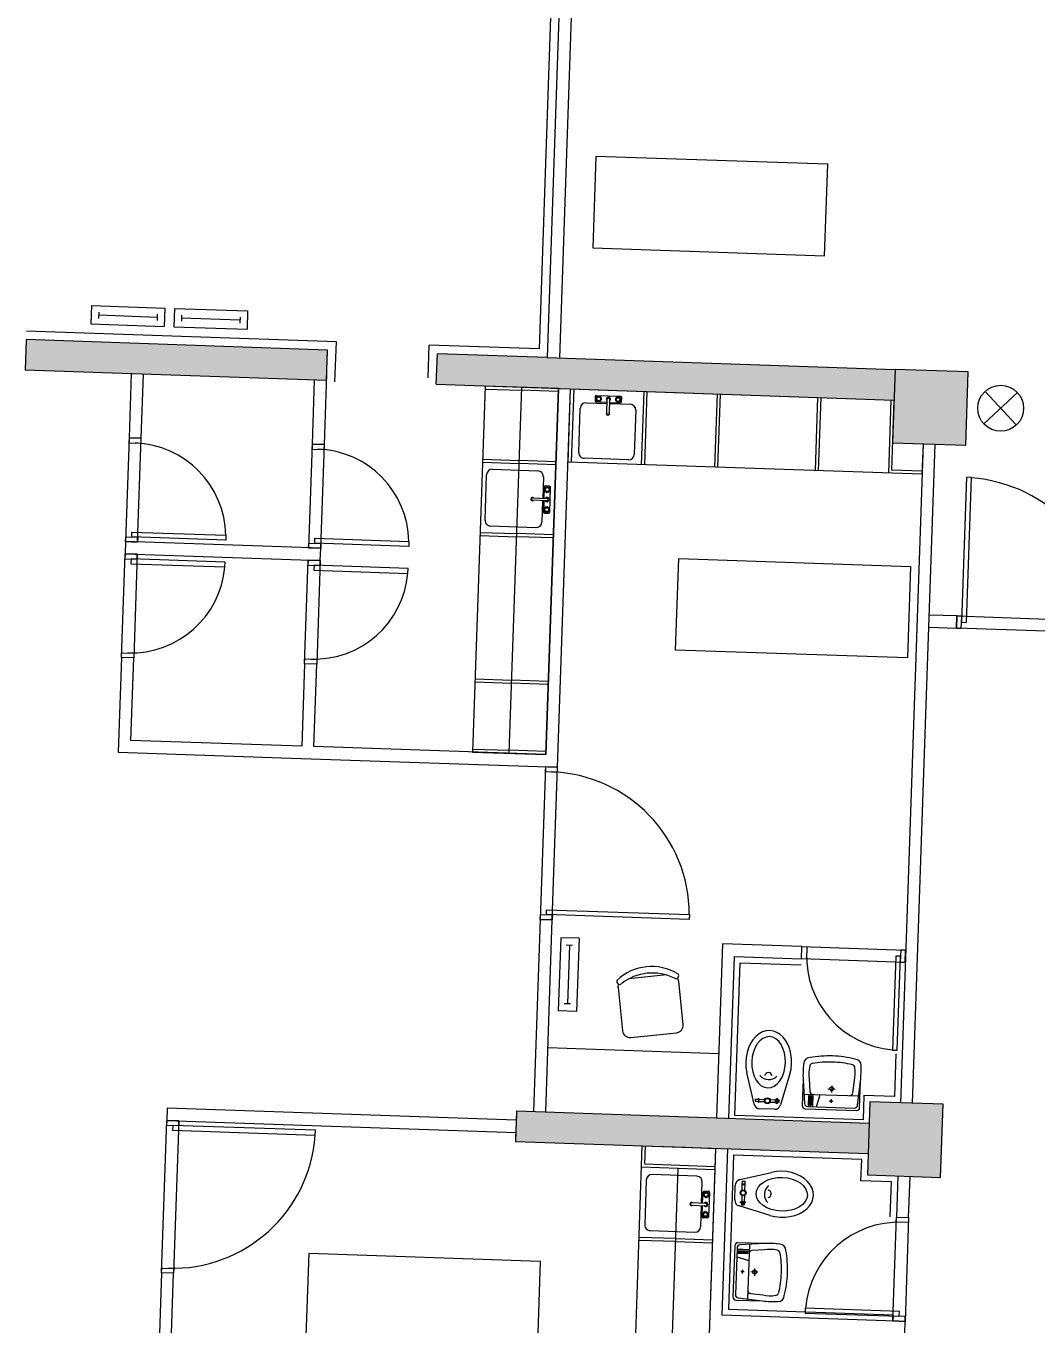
# Model space of a CAD drawing. Extents: x -28 to 149, y -33 to 76.
# Drawn here: x 102.12 to 110.4, y 32.8 to 43.44 of the extents above; entities that cross this region are included whole.
import ezdxf

# ---------------------------------------------------------------- set-up
doc = ezdxf.new("R2010")
doc.units = 0
doc.layers.add('arq-proyección edificios anexos', color=250, linetype='Continuous')

# ---------------------------------------------------------------- blocks, each defined once
blk = doc.blocks.new('Torre Sur')
h = blk.add_hatch(color=256)
h.paths.add_polyline_path([(37.555, 50.491), (31.859, 50.686), (31.85, 50.437), (37.547, 50.241)])
h.paths.add_polyline_path([(43.652, 50.281), (37.955, 50.477), (37.946, 50.227), (43.643, 50.031)])
h.paths.add_polyline_path([(31.459, 50.7), (25.962, 50.889), (25.953, 50.639), (31.45, 50.45)])
h.paths.add_polyline_path([(25.562, 50.903), (19.466, 51.112), (19.172, 42.567), (19.165, 42.367), (19.415, 42.359), (19.707, 50.854), (25.554, 50.653)])
h.paths.add_polyline_path([(23.883, 42.205), (20.745, 42.313), (20.736, 42.063), (23.874, 41.955)])
h.paths.add_polyline_path([(29.509, 42.012), (27.041, 42.097), (27.032, 41.847), (29.501, 41.762)])
h.paths.add_polyline_path([(34.157, 41.852), (31.308, 41.95), (30.409, 41.981), (30.4, 41.731), (34.148, 41.602)])
h.paths.add_polyline_path([(43.151, 41.543), (40.403, 41.638), (40.394, 41.388), (43.143, 41.294)])
h.paths.add_polyline_path([(33.945, 35.681), (31.056, 35.78), (31.048, 35.53), (33.936, 35.431)])
h.paths.add_polyline_path([(19.395, 41.759), (19.145, 41.767), (18.96, 36.371), (19.209, 36.362)])
for points in [[(34.756, 41.832), (34.157, 41.852), (34.136, 41.253), (34.736, 41.232)], [(34.55, 35.835), (33.951, 35.856), (33.93, 35.256), (34.53, 35.236)], [(34.55, 35.835), (33.951, 35.856), (33.93, 35.256), (34.53, 35.236)]]:
    blk.add_hatch(color=256).paths.add_polyline_path(points)
for p, q in [((31.425, 47.391), (31.241, 42.022)), ((31.497, 47.438), (31.308, 41.95)), ((31.597, 47.435), (31.408, 41.947)), ((31.707, 43.598), (31.681, 42.848)), ((33.606, 43.533), (31.707, 43.598)), ((33.58, 42.783), (33.606, 43.533)), ((31.681, 42.848), (33.58, 42.783)), ((27.577, 42.376), (27.572, 42.226)), ((27.577, 42.376), (28.177, 42.355)), ((28.177, 42.355), (28.172, 42.205)), ((28.255, 42.352), (28.25, 42.202)), ((28.255, 42.352), (28.855, 42.332)), ((27.636, 42.322), (27.634, 42.271)), ((27.635, 42.299), (28.114, 42.282)), ((28.114, 42.305), (28.113, 42.254)), ((28.314, 42.298), (28.312, 42.247)), ((28.313, 42.275), (28.792, 42.259)), ((28.793, 42.282), (28.791, 42.231)), ((28.855, 42.332), (28.85, 42.182)), ((29.582, 42.079), (27.043, 42.167)), ((27.572, 42.226), (28.172, 42.205)), ((28.25, 42.202), (28.85, 42.182)), ((27.041, 42.097), (27.032, 41.847)), ((29.509, 42.012), (27.041, 42.097)), ((29.57, 41.751), (29.582, 42.079)), ((30.332, 41.784), (30.341, 42.053)), ((31.241, 42.022), (30.341, 42.053)), ((29.501, 41.762), (29.509, 42.012)), ((29.506, 41.912), (29.509, 42.012)), ((30.4, 41.731), (30.409, 41.981)), ((31.308, 41.95), (30.409, 41.981)), ((31.308, 41.95), (34.157, 41.852)), ((31.308, 41.95), (34.157, 41.852)), ((29.501, 41.762), (27.032, 41.847)), ((27.902, 41.817), (27.884, 41.292)), ((27.984, 41.289), (28.002, 41.814)), ((29.483, 41.237), (29.503, 41.812)), ((34.157, 41.852), (34.136, 41.253)), ((34.756, 41.832), (34.157, 41.852)), ((34.736, 41.232), (34.756, 41.832)), ((29.401, 41.765), (29.383, 41.241)), ((30.4, 41.731), (34.148, 41.602)), ((30.8, 41.717), (30.697, 38.719)), ((31.4, 41.697), (30.8, 41.717)), ((30.997, 38.709), (31.1, 41.707)), ((30.799, 41.692), (31.099, 41.682)), ((31.399, 41.672), (31.099, 41.682)), ((31.4, 41.697), (31.297, 38.699)), ((31.297, 38.699), (31.4, 41.697)), ((31.393, 38.595), (31.5, 41.693)), ((31.479, 41.094), (31.5, 41.693)), ((31.5, 41.693), (34.148, 41.602)), ((31.525, 41.693), (31.504, 41.093)), ((31.701, 41.628), (31.7, 41.597)), ((31.909, 41.631), (31.712, 41.638)), ((31.796, 41.493), (31.8, 41.609)), ((31.819, 41.609), (31.815, 41.493)), ((31.917, 41.59), (31.918, 41.621)), ((32.099, 41.673), (32.079, 41.073)), ((32.124, 41.672), (32.104, 41.072)), ((32.699, 41.652), (32.678, 41.053)), ((32.724, 41.651), (32.703, 41.052)), ((33.523, 41.624), (33.503, 41.024)), ((33.548, 41.623), (33.528, 41.023)), ((34.123, 41.603), (34.102, 41.004)), ((34.148, 41.602), (34.128, 41.028)), ((34.148, 41.602), (34.136, 41.253)), ((34.885, 41.407), (35.159, 41.663)), ((35.15, 41.398), (34.894, 41.672)), ((31.567, 41.173), (31.579, 41.536)), ((31.626, 41.58), (31.799, 41.574)), ((31.71, 41.587), (31.799, 41.584)), ((31.818, 41.583), (31.907, 41.58)), ((31.818, 41.574), (31.99, 41.568)), ((32.034, 41.521), (32.021, 41.157)), ((27.884, 41.292), (27.855, 40.443)), ((27.884, 41.292), (27.882, 41.252)), ((27.884, 41.292), (27.984, 41.289)), ((27.984, 41.289), (27.884, 41.292)), ((27.984, 41.289), (27.884, 41.292)), ((27.954, 40.439), (27.984, 41.289)), ((27.982, 41.249), (27.984, 41.289)), ((27.882, 41.252), (27.982, 41.249)), ((29.383, 41.241), (29.354, 40.391)), ((29.383, 41.241), (29.381, 41.201)), ((29.381, 41.201), (29.481, 41.197)), ((29.383, 41.241), (29.483, 41.237)), ((29.483, 41.237), (29.383, 41.241)), ((29.483, 41.237), (29.383, 41.241)), ((29.454, 40.388), (29.483, 41.237)), ((29.481, 41.197), (29.483, 41.237)), ((34.136, 41.253), (34.386, 41.244)), ((34.136, 41.253), (34.736, 41.232)), ((34.386, 41.244), (34.201, 35.847)), ((34.386, 41.244), (34.377, 40.994)), ((34.434, 39.742), (34.486, 41.241)), ((30.779, 41.118), (31.079, 41.107)), ((30.779, 41.093), (31.078, 41.082)), ((31.378, 41.072), (31.078, 41.082)), ((31.379, 41.097), (31.079, 41.107)), ((34.377, 40.994), (31.479, 41.094)), ((31.974, 41.113), (31.611, 41.126)), ((30.799, 40.618), (30.812, 40.99)), ((30.86, 41.035), (31.232, 41.022)), ((31.277, 40.974), (31.271, 40.798)), ((34.378, 41.019), (34.128, 41.028)), ((34.742, 40.97), (34.701, 39.782)), ((34.741, 39.781), (34.782, 40.968)), ((34.782, 40.968), (34.742, 40.97)), ((31.284, 40.889), (31.28, 40.797)), ((31.326, 40.898), (31.294, 40.899)), ((31.329, 40.685), (31.336, 40.887)), ((31.306, 40.777), (31.187, 40.781)), ((31.188, 40.801), (31.307, 40.797)), ((31.27, 40.779), (31.264, 40.602)), ((31.28, 40.778), (31.277, 40.687)), ((31.287, 40.676), (31.318, 40.675)), ((31.216, 40.557), (30.844, 40.57)), ((27.855, 40.443), (27.851, 40.343)), ((27.855, 40.443), (27.856, 40.483)), ((29.454, 40.388), (27.855, 40.443)), ((27.855, 40.443), (27.954, 40.439)), ((27.954, 40.439), (27.855, 40.443)), ((27.856, 40.483), (27.956, 40.479)), ((27.906, 40.481), (27.907, 40.521)), ((28.676, 40.455), (27.906, 40.481)), ((27.907, 40.521), (28.677, 40.495)), ((27.956, 40.479), (27.954, 40.439)), ((28.677, 40.495), (28.676, 40.455)), ((29.354, 40.391), (29.355, 40.431)), ((29.355, 40.431), (29.455, 40.428)), ((29.405, 40.43), (29.406, 40.47)), ((30.175, 40.403), (29.405, 40.43)), ((29.406, 40.47), (30.176, 40.443)), ((29.455, 40.428), (29.454, 40.388)), ((30.176, 40.443), (30.175, 40.403)), ((30.758, 40.493), (31.058, 40.483)), ((30.759, 40.518), (31.059, 40.508)), ((31.358, 40.473), (31.058, 40.483)), ((31.358, 40.498), (31.059, 40.508)), ((27.822, 39.493), (27.851, 40.343)), ((27.851, 40.343), (27.85, 40.303)), ((27.851, 40.343), (29.45, 40.288)), ((27.851, 40.343), (27.951, 40.339)), ((27.951, 40.339), (27.851, 40.343)), ((27.951, 40.339), (27.922, 39.49)), ((27.95, 40.299), (27.951, 40.339)), ((29.354, 40.391), (29.454, 40.388)), ((29.454, 40.388), (29.354, 40.391)), ((29.45, 40.288), (29.454, 40.388)), ((27.85, 40.303), (27.95, 40.299)), ((27.9, 40.301), (27.898, 40.261)), ((27.898, 40.261), (28.668, 40.235)), ((28.67, 40.275), (27.9, 40.301)), ((28.668, 40.235), (28.67, 40.275)), ((29.321, 39.442), (29.35, 40.291)), ((29.35, 40.291), (29.349, 40.251)), ((29.349, 40.251), (29.449, 40.248)), ((29.35, 40.291), (29.45, 40.288)), ((29.45, 40.288), (29.35, 40.291)), ((29.399, 40.25), (29.397, 40.21)), ((30.169, 40.223), (29.399, 40.25)), ((29.45, 40.288), (29.421, 39.438)), ((29.449, 40.248), (29.45, 40.288)), ((30.167, 40.183), (30.169, 40.223)), ((32.359, 39.555), (32.385, 40.305)), ((32.385, 40.305), (34.284, 40.239)), ((34.284, 40.239), (34.258, 39.49)), ((29.397, 40.21), (30.167, 40.183)), ((34.663, 39.834), (34.438, 39.841)), ((34.659, 39.734), (34.663, 39.834)), ((34.663, 39.834), (34.659, 39.734)), ((34.663, 39.834), (37.111, 39.75)), ((34.703, 39.832), (34.663, 39.834)), ((34.699, 39.732), (34.703, 39.832)), ((34.3, 35.844), (34.434, 39.742)), ((34.434, 39.742), (34.659, 39.734)), ((37.108, 39.65), (34.659, 39.734)), ((34.659, 39.734), (34.699, 39.732)), ((34.701, 39.782), (34.741, 39.781)), ((27.822, 39.493), (27.795, 38.719)), ((27.822, 39.493), (27.823, 39.533)), ((27.922, 39.49), (27.822, 39.493)), ((27.922, 39.49), (27.822, 39.493)), ((27.922, 39.49), (27.822, 39.493)), ((27.823, 39.533), (27.923, 39.53)), ((27.899, 38.815), (27.922, 39.49)), ((27.923, 39.53), (27.922, 39.49)), ((29.321, 39.442), (29.322, 39.482)), ((29.322, 39.482), (29.422, 39.478)), ((29.422, 39.478), (29.421, 39.438)), ((34.258, 39.49), (32.359, 39.555)), ((29.321, 39.442), (29.298, 38.767)), ((29.421, 39.438), (29.321, 39.442)), ((29.421, 39.438), (29.321, 39.442)), ((29.421, 39.438), (29.321, 39.442)), ((29.398, 38.764), (29.421, 39.438)), ((30.717, 39.294), (31.017, 39.284)), ((30.718, 39.319), (31.017, 39.309)), ((31.317, 39.298), (31.017, 39.309)), ((31.316, 39.273), (31.017, 39.284)), ((29.298, 38.767), (27.899, 38.815)), ((31.297, 38.699), (29.398, 38.764)), ((30.698, 38.744), (30.998, 38.734)), ((31.298, 38.724), (30.998, 38.734)), ((27.795, 38.719), (29.294, 38.667)), ((29.294, 38.667), (31.393, 38.595)), ((30.697, 38.719), (31.297, 38.699)), ((31.293, 38.599), (31.25, 37.349)), ((31.293, 38.599), (31.292, 38.559)), ((31.292, 38.559), (31.392, 38.555)), ((31.393, 38.595), (31.293, 38.599)), ((31.393, 38.595), (31.293, 38.599)), ((31.35, 37.346), (31.393, 38.595)), ((31.392, 38.555), (31.393, 38.595)), ((31.25, 37.349), (31.196, 35.775)), ((31.25, 37.349), (31.252, 37.389)), ((31.35, 37.346), (31.25, 37.349)), ((31.25, 37.349), (31.35, 37.346)), ((31.35, 37.346), (31.25, 37.349)), ((31.252, 37.389), (31.352, 37.386)), ((31.296, 35.772), (31.35, 37.346)), ((31.302, 37.388), (31.303, 37.428)), ((32.472, 37.347), (31.302, 37.388)), ((31.303, 37.428), (32.473, 37.388)), ((31.352, 37.386), (31.35, 37.346)), ((32.473, 37.388), (32.472, 37.347)), ((31.419, 37.199), (31.398, 36.599)), ((31.569, 37.194), (31.419, 37.199)), ((31.515, 37.135), (31.464, 37.137)), ((31.492, 37.136), (31.475, 36.657)), ((31.569, 37.194), (31.548, 36.594)), ((32.744, 37.148), (32.695, 35.724)), ((33.394, 37.126), (32.744, 37.148)), ((32.795, 35.72), (32.841, 37.045)), ((32.841, 37.045), (33.391, 37.026)), ((33.391, 37.026), (33.394, 37.126)), ((33.391, 37.026), (33.394, 37.126)), ((33.391, 37.026), (33.394, 37.126)), ((34.24, 36.997), (33.391, 37.026)), ((33.431, 37.024), (33.391, 37.026)), ((33.394, 37.126), (34.243, 37.097)), ((33.394, 37.126), (33.434, 37.124)), ((33.434, 37.124), (33.431, 37.024)), ((34.162, 37.049), (34.135, 36.279)), ((34.202, 37.048), (34.162, 37.049)), ((34.175, 36.278), (34.202, 37.048)), ((34.203, 37.098), (34.2, 36.998)), ((34.243, 37.097), (34.203, 37.098)), ((34.243, 37.097), (34.24, 36.997)), ((34.24, 36.997), (34.243, 37.097)), ((32.846, 35.744), (32.889, 36.993)), ((32.889, 36.993), (33.389, 36.976)), ((34.2, 36.998), (34.24, 36.997)), ((32.284, 36.894), (31.976, 36.862)), ((32.421, 36.489), (32.385, 36.841)), ((31.888, 36.79), (31.924, 36.437)), ((31.548, 36.594), (31.398, 36.599)), ((31.498, 36.657), (31.447, 36.658)), ((31.993, 36.382), (32.366, 36.42)), ((32.713, 36.249), (31.314, 36.297)), ((34.135, 36.279), (34.175, 36.278)), ((34.164, 36.249), (34.152, 35.899)), ((33.002, 35.837), (32.942, 36.095)), ((33.295, 36.083), (33.218, 35.83)), ((33.404, 36.039), (33.397, 35.824)), ((33.404, 36.039), (33.415, 35.841)), ((33.454, 36.042), (33.46, 35.939)), ((33.607, 35.962), (33.667, 35.96)), ((33.638, 35.987), (33.636, 35.931)), ((33.812, 35.927), (33.824, 36.029)), ((33.849, 35.826), (33.874, 36.023)), ((33.867, 35.808), (33.874, 36.023)), ((33.014, 35.857), (33.014, 35.877)), ((33.014, 35.877), (33.037, 35.876)), ((33.036, 35.856), (33.014, 35.857)), ((33.037, 35.879), (33.036, 35.853)), ((33.036, 35.853), (33.042, 35.853)), ((33.043, 35.879), (33.037, 35.879)), ((33.042, 35.853), (33.043, 35.879)), ((33.042, 35.876), (33.089, 35.874)), ((33.088, 35.854), (33.042, 35.856)), ((33.132, 35.853), (33.178, 35.851)), ((33.133, 35.873), (33.179, 35.871)), ((33.178, 35.848), (33.179, 35.874)), ((33.179, 35.874), (33.185, 35.874)), ((33.183, 35.841), (33.185, 35.881)), ((33.185, 35.874), (33.184, 35.848)), ((33.184, 35.871), (33.193, 35.871)), ((33.185, 35.881), (33.193, 35.881)), ((33.193, 35.881), (33.192, 35.841)), ((33.193, 35.874), (33.192, 35.848)), ((33.198, 35.874), (33.193, 35.874)), ((33.197, 35.847), (33.198, 35.874)), ((33.198, 35.871), (33.209, 35.87)), ((33.208, 35.85), (33.209, 35.87)), ((33.411, 35.918), (33.859, 35.903)), ((33.448, 35.825), (33.451, 35.907)), ((33.451, 35.907), (33.456, 35.907)), ((33.453, 35.824), (33.456, 35.907)), ((33.463, 35.824), (33.466, 35.907)), ((33.466, 35.907), (33.471, 35.906)), ((33.468, 35.824), (33.471, 35.906)), ((33.478, 35.824), (33.481, 35.906)), ((33.481, 35.906), (33.486, 35.906)), ((33.483, 35.823), (33.486, 35.906)), ((33.513, 35.815), (33.543, 35.914)), ((33.618, 35.861), (33.648, 35.86)), ((33.634, 35.876), (33.633, 35.847)), ((33.902, 35.908), (33.896, 35.708)), ((34.152, 35.899), (33.902, 35.908)), ((33.951, 35.856), (33.93, 35.256)), ((33.951, 35.856), (33.93, 35.256)), ((34.55, 35.835), (33.951, 35.856)), ((34.55, 35.835), (33.951, 35.856)), ((28.196, 35.803), (28.192, 35.703)), ((31.054, 35.705), (28.196, 35.803)), ((31.056, 35.78), (31.048, 35.53)), ((31.056, 35.755), (31.049, 35.555)), ((31.056, 35.78), (33.945, 35.681)), ((33.168, 35.794), (33.049, 35.798)), ((33.184, 35.848), (33.178, 35.848)), ((33.192, 35.841), (33.183, 35.841)), ((33.184, 35.851), (33.192, 35.851)), ((33.192, 35.848), (33.197, 35.847)), ((33.197, 35.851), (33.208, 35.85)), ((33.421, 35.798), (33.841, 35.784)), ((33.44, 35.817), (33.824, 35.804)), ((33.448, 35.825), (33.453, 35.824)), ((33.463, 35.824), (33.468, 35.824)), ((33.478, 35.824), (33.483, 35.823)), ((34.53, 35.236), (34.55, 35.835)), ((34.53, 35.236), (34.55, 35.835)), ((28.149, 34.454), (28.192, 35.703)), ((28.192, 35.703), (28.191, 35.663)), ((28.191, 35.663), (28.291, 35.66)), ((28.192, 35.703), (31.05, 35.605)), ((28.192, 35.703), (28.292, 35.7)), ((28.292, 35.7), (28.192, 35.703)), ((28.241, 35.662), (28.239, 35.622)), ((29.411, 35.622), (28.241, 35.662)), ((28.292, 35.7), (28.249, 34.451)), ((28.291, 35.66), (28.292, 35.7)), ((33.896, 35.708), (32.846, 35.744)), ((28.239, 35.622), (29.409, 35.581)), ((29.409, 35.581), (29.411, 35.622)), ((31.048, 35.53), (33.936, 35.431)), ((31.99, 32.671), (32.087, 35.495)), ((32.087, 35.495), (32.437, 35.483)), ((32.107, 35.344), (32.112, 35.494)), ((32.437, 35.483), (32.687, 35.474)), ((32.687, 35.474), (32.59, 32.651)), ((32.687, 35.474), (32.681, 35.299)), ((32.74, 34.109), (32.787, 35.471)), ((32.681, 35.299), (32.081, 35.32)), ((32.682, 35.324), (32.107, 35.344)), ((32.835, 35.419), (32.792, 34.157)), ((33.884, 35.383), (32.835, 35.419)), ((33.878, 35.208), (33.884, 35.383)), ((32.119, 35.214), (32.107, 34.848)), ((32.534, 35.246), (32.167, 35.259)), ((32.29, 32.661), (32.381, 35.309)), ((32.681, 35.299), (32.59, 32.651)), ((32.681, 35.299), (32.681, 35.299)), ((32.887, 35.218), (33.145, 35.277)), ((33.93, 35.256), (34.53, 35.236)), ((33.93, 35.256), (34.53, 35.236)), ((34.18, 35.248), (34.168, 34.91)), ((34.268, 34.907), (34.28, 35.244)), ((32.572, 35.025), (32.578, 35.199)), ((32.581, 35.024), (32.585, 35.114)), ((32.595, 35.124), (32.626, 35.123)), ((32.636, 35.112), (32.629, 34.914)), ((32.844, 35.051), (32.848, 35.171)), ((32.903, 35.183), (32.903, 35.178)), ((32.929, 35.182), (32.903, 35.183)), ((32.903, 35.178), (32.929, 35.177)), ((32.904, 35.131), (32.906, 35.178)), ((32.906, 35.183), (32.907, 35.206)), ((32.907, 35.206), (32.927, 35.205)), ((32.926, 35.177), (32.924, 35.13)), ((32.927, 35.205), (32.926, 35.182)), ((32.929, 35.177), (32.929, 35.182)), ((34.128, 35.199), (33.878, 35.208)), ((34.118, 34.912), (34.128, 35.199)), ((32.489, 35.009), (32.607, 35.004)), ((32.607, 35.023), (32.49, 35.027)), ((32.565, 34.832), (32.571, 35.006)), ((32.578, 34.916), (32.581, 35.005)), ((33.133, 34.925), (32.88, 35.002)), ((32.891, 35.028), (32.891, 35.036)), ((32.891, 35.036), (32.931, 35.035)), ((32.93, 35.027), (32.891, 35.028)), ((32.897, 35.028), (32.897, 35.022)), ((32.924, 35.027), (32.897, 35.028)), ((32.897, 35.022), (32.924, 35.021)), ((32.898, 35.036), (32.898, 35.041)), ((32.898, 35.041), (32.924, 35.04)), ((32.924, 35.035), (32.898, 35.036)), ((32.9, 35.022), (32.9, 35.012)), ((32.9, 35.012), (32.92, 35.011)), ((32.903, 35.087), (32.901, 35.041)), ((32.901, 35.036), (32.901, 35.028)), ((32.92, 35.021), (32.92, 35.011)), ((32.923, 35.087), (32.921, 35.04)), ((32.921, 35.035), (32.921, 35.027)), ((32.924, 35.04), (32.924, 35.035)), ((32.924, 35.021), (32.924, 35.027)), ((32.931, 35.035), (32.93, 35.027)), ((32.619, 34.904), (32.588, 34.905)), ((34.139, 34.061), (34.168, 34.91)), ((34.167, 34.87), (34.168, 34.91)), ((34.168, 34.91), (34.268, 34.907)), ((34.168, 34.91), (34.268, 34.907)), ((34.168, 34.91), (34.268, 34.907)), ((34.268, 34.907), (34.239, 34.057)), ((34.268, 34.907), (34.267, 34.867)), ((32.151, 34.8), (32.518, 34.788)), ((34.267, 34.867), (34.167, 34.87)), ((32.361, 34.735), (32.061, 34.745)), ((32.36, 34.71), (32.061, 34.72)), ((32.36, 34.71), (32.66, 34.699)), ((32.361, 34.735), (32.661, 34.724)), ((33.084, 34.694), (32.87, 34.701)), ((33.084, 34.694), (32.887, 34.683)), ((32.964, 34.687), (32.949, 34.239)), ((29.355, 34.613), (29.33, 33.863)), ((31.254, 34.547), (29.355, 34.613)), ((32.844, 34.677), (32.829, 34.257)), ((32.863, 34.659), (32.85, 34.274)), ((32.861, 34.585), (32.96, 34.555)), ((32.869, 34.62), (32.952, 34.617)), ((32.869, 34.62), (32.869, 34.615)), ((32.869, 34.615), (32.952, 34.612)), ((32.87, 34.65), (32.953, 34.647)), ((32.87, 34.65), (32.87, 34.645)), ((32.87, 34.645), (32.953, 34.642)), ((32.87, 34.635), (32.952, 34.632)), ((32.87, 34.635), (32.87, 34.63)), ((32.87, 34.63), (32.952, 34.627)), ((32.952, 34.632), (32.952, 34.627)), ((32.952, 34.617), (32.952, 34.612)), ((32.953, 34.647), (32.953, 34.642)), ((33.087, 34.644), (32.985, 34.638)), ((28.149, 34.454), (28.151, 34.494)), ((28.151, 34.494), (28.25, 34.491)), ((28.25, 34.491), (28.249, 34.451)), ((31.228, 33.798), (31.254, 34.547)), ((32.907, 34.48), (32.906, 34.45)), ((33.007, 34.491), (33.005, 34.431)), ((28.149, 34.454), (28.022, 30.756)), ((28.249, 34.451), (28.149, 34.454)), ((28.249, 34.451), (28.149, 34.454)), ((28.249, 34.451), (28.149, 34.454)), ((28.192, 32.802), (28.249, 34.451)), ((32.921, 34.464), (32.893, 34.465)), ((33.033, 34.46), (32.976, 34.462)), ((32.973, 34.286), (33.075, 34.274)), ((32.792, 34.157), (34.141, 34.111)), ((32.853, 34.231), (33.068, 34.224)), ((32.872, 34.249), (33.068, 34.224)), ((33.422, 34.166), (33.421, 34.125)), ((34.192, 34.139), (33.422, 34.166)), ((34.239, 34.057), (32.74, 34.109)), ((33.421, 34.125), (34.191, 34.099)), ((34.141, 34.101), (34.139, 34.061)), ((34.239, 34.057), (34.139, 34.061)), ((34.139, 34.061), (34.239, 34.057)), ((34.241, 34.097), (34.141, 34.101)), ((34.191, 34.099), (34.192, 34.139)), ((34.236, 33.957), (34.239, 34.057)), ((34.239, 34.057), (34.241, 34.097))]:
    blk.add_line(p, q)
for centre, radius in [((35.022, 41.535), 0.188), ((31.73, 41.612), 0.0176), ((31.73, 41.612), 0.0153), ((31.889, 41.606), 0.0176), ((31.889, 41.606), 0.0153), ((31.309, 40.869), 0.0181), ((31.309, 40.869), 0.0157), ((31.304, 40.705), 0.0181), ((31.304, 40.705), 0.0157), ((33.637, 35.961), 0.0162), ((33.111, 35.864), 0.024), ((33.111, 35.864), 0.019), ((33.633, 35.861), 0.00666), ((32.61, 35.094), 0.0178), ((32.61, 35.094), 0.0154), ((32.913, 35.109), 0.024), ((32.913, 35.109), 0.019), ((32.604, 34.933), 0.0178), ((32.604, 34.933), 0.0154), ((32.906, 34.465), 0.00666), ((33.006, 34.461), 0.0162)]:
    blk.add_circle(centre, radius)
for centre, radius, start, end in [((31.711, 41.597), 0.0102, 178.033, 268.033), ((31.712, 41.628), 0.0102, 88.033, 178.033), ((31.708, 41.608), 0.00102, 131.7458, 190.1964), ((31.73, 41.612), 0.0227, 190.1964, 195.8697), ((31.709, 41.619), 0.00102, 101.7458, 160.1964), ((31.73, 41.612), 0.0227, 160.1964, 165.8697), ((31.709, 41.617), 0.00102, 165.8697, 224.3202), ((31.704, 41.613), 0.0053, 311.7458, 44.3202), ((31.709, 41.606), 0.00102, 195.8697, 254.3202), ((31.708, 41.625), 0.0053, 281.7458, 14.3202), ((31.707, 41.6), 0.0053, 341.7458, 74.3202), ((31.713, 41.598), 0.00102, 161.7458, 220.1964), ((31.73, 41.612), 0.0227, 220.1964, 225.8697), ((31.73, 41.612), 0.0227, 130.1964, 135.8697), ((31.714, 41.627), 0.00102, 135.8697, 194.3202), ((31.716, 41.628), 0.00102, 71.7458, 130.1964), ((31.718, 41.634), 0.0053, 251.7458, 344.3202), ((31.724, 41.633), 0.00102, 105.8697, 164.3202), ((31.73, 41.612), 0.0227, 100.1964, 105.8697), ((31.726, 41.633), 0.00102, 41.7458, 100.1964), ((31.731, 41.637), 0.0053, 221.7458, 314.3202), ((31.735, 41.633), 0.00102, 75.8697, 134.3202), ((31.73, 41.612), 0.0227, 70.1964, 75.8697), ((31.737, 41.632), 0.00102, 11.7458, 70.1964), ((31.743, 41.633), 0.0053, 191.7458, 284.3202), ((31.73, 41.612), 0.0227, 40.1964, 45.8697), ((31.745, 41.627), 0.00102, 45.8697, 104.3202), ((31.751, 41.598), 0.0053, 101.7458, 194.3202), ((31.745, 41.597), 0.00102, 315.8697, 14.3202), ((31.746, 41.626), 0.00102, 341.7458, 40.1964), ((31.752, 41.624), 0.0053, 161.7458, 254.3202), ((31.755, 41.611), 0.0053, 131.7458, 224.3202), ((31.75, 41.604), 0.00102, 281.7458, 340.1964), ((31.751, 41.618), 0.00102, 15.8697, 74.3202), ((31.751, 41.607), 0.00102, 345.8697, 44.3202), ((31.73, 41.612), 0.0227, 340.1964, 345.8697), ((31.73, 41.612), 0.0227, 10.1964, 15.8697), ((31.751, 41.616), 0.00102, 311.7458, 10.1964), ((31.809, 41.609), 0.0172, 301.138, 234.928), ((31.809, 41.609), 0.00937, 358.033, 178.033), ((31.889, 41.606), 0.0227, 160.1964, 165.8697), ((31.868, 41.612), 0.00102, 165.8697, 224.3202), ((31.864, 41.607), 0.0053, 311.7458, 44.3202), ((31.868, 41.603), 0.00102, 131.7458, 190.1964), ((31.889, 41.606), 0.0227, 190.1964, 195.8697), ((31.868, 41.6), 0.00102, 195.8697, 254.3202), ((31.869, 41.614), 0.00102, 101.7458, 160.1964), ((31.867, 41.594), 0.0053, 341.7458, 74.3202), ((31.867, 41.62), 0.0053, 281.7458, 14.3202), ((31.889, 41.606), 0.0227, 130.1964, 135.8697), ((31.874, 41.621), 0.00102, 135.8697, 194.3202), ((31.875, 41.623), 0.00102, 71.7458, 130.1964), ((31.877, 41.629), 0.0053, 251.7458, 344.3202), ((31.883, 41.627), 0.00102, 105.8697, 164.3202), ((31.889, 41.606), 0.0227, 100.1964, 105.8697), ((31.885, 41.628), 0.00102, 41.7458, 100.1964), ((31.89, 41.632), 0.0053, 221.7458, 314.3202), ((31.894, 41.627), 0.00102, 75.8697, 134.3202), ((31.889, 41.606), 0.0227, 70.1964, 75.8697), ((31.896, 41.627), 0.00102, 11.7458, 70.1964), ((31.903, 41.628), 0.0053, 191.7458, 284.3202), ((31.904, 41.622), 0.00102, 45.8697, 104.3202), ((31.889, 41.606), 0.0227, 40.1964, 45.8697), ((31.906, 41.62), 0.00102, 341.7458, 40.1964), ((31.912, 41.618), 0.0053, 161.7458, 254.3202), ((31.911, 41.593), 0.0053, 101.7458, 194.3202), ((31.908, 41.621), 0.0102, 358.033, 88.033), ((31.915, 41.605), 0.0053, 131.7458, 224.3202), ((31.91, 41.612), 0.00102, 15.8697, 74.3202), ((31.889, 41.606), 0.0227, 340.1964, 345.8697), ((31.91, 41.599), 0.00102, 281.7458, 340.1964), ((31.889, 41.606), 0.0227, 10.1964, 15.8697), ((31.91, 41.61), 0.00102, 311.7458, 10.1964), ((31.91, 41.601), 0.00102, 345.8697, 44.3202), ((31.625, 41.535), 0.0455, 88.033, 178.033), ((31.715, 41.596), 0.00102, 225.8697, 284.3202), ((31.716, 41.59), 0.0053, 11.7458, 104.3202), ((31.722, 41.591), 0.00102, 191.7458, 250.1964), ((31.73, 41.612), 0.0227, 250.1964, 255.8697), ((31.724, 41.591), 0.00102, 255.8697, 314.3202), ((31.729, 41.586), 0.0053, 41.7458, 134.3202), ((31.734, 41.59), 0.00102, 221.7458, 280.1964), ((31.73, 41.612), 0.0227, 280.1964, 285.8697), ((31.736, 41.591), 0.00102, 285.8697, 344.3202), ((31.742, 41.589), 0.0053, 71.7458, 164.3202), ((31.744, 41.595), 0.00102, 251.7458, 310.1964), ((31.73, 41.612), 0.0227, 310.1964, 315.8697), ((31.805, 41.493), 0.0133, 132.9544, 43.1117), ((31.805, 41.493), 0.00937, 178.033, 358.033), ((31.873, 41.592), 0.00102, 161.7458, 220.1964), ((31.889, 41.606), 0.0227, 220.1964, 225.8697), ((31.874, 41.591), 0.00102, 225.8697, 284.3202), ((31.876, 41.585), 0.0053, 11.7458, 104.3202), ((31.882, 41.586), 0.00102, 191.7458, 250.1964), ((31.889, 41.606), 0.0227, 250.1964, 255.8697), ((31.884, 41.585), 0.00102, 255.8697, 314.3202), ((31.888, 41.581), 0.0053, 41.7458, 134.3202), ((31.893, 41.585), 0.00102, 221.7458, 280.1964), ((31.889, 41.606), 0.0227, 280.1964, 285.8697), ((31.895, 41.585), 0.00102, 285.8697, 344.3202), ((31.901, 41.584), 0.0053, 71.7458, 164.3202), ((31.903, 41.59), 0.00102, 251.7458, 310.1964), ((31.889, 41.606), 0.0227, 310.1964, 315.8697), ((31.905, 41.591), 0.00102, 315.8697, 14.3202), ((31.907, 41.59), 0.0102, 268.033, 358.033), ((31.988, 41.522), 0.0455, 358.033, 88.033), ((27.906, 40.481), 0.77, 1.0209, 88.033), ((29.405, 40.43), 0.77, 1.0209, 88.033), ((31.612, 41.171), 0.0455, 178.033, 268.033), ((31.976, 41.159), 0.0455, 268.033, 358.033), ((30.858, 40.989), 0.0465, 88.033, 178.033), ((31.23, 40.976), 0.0465, 358.033, 88.033), ((34.701, 39.782), 1.185, 358.033, 86.092), ((31.294, 40.888), 0.0104, 88.033, 178.033), ((31.287, 40.865), 0.00104, 131.7458, 190.1964), ((31.309, 40.869), 0.0232, 190.1964, 195.8697), ((31.288, 40.876), 0.00104, 101.7458, 160.1964), ((31.309, 40.869), 0.0232, 160.1964, 165.8697), ((31.288, 40.874), 0.00104, 165.8697, 224.3202), ((31.283, 40.869), 0.00543, 311.7458, 44.3202), ((31.288, 40.863), 0.00104, 195.8697, 254.3202), ((31.287, 40.882), 0.00543, 281.7458, 14.3202), ((31.286, 40.856), 0.00543, 341.7458, 74.3202), ((31.292, 40.854), 0.00104, 161.7458, 220.1964), ((31.309, 40.869), 0.0232, 220.1964, 225.8697), ((31.309, 40.869), 0.0232, 130.1964, 135.8697), ((31.293, 40.884), 0.00104, 135.8697, 194.3202), ((31.294, 40.853), 0.00104, 225.8697, 284.3202), ((31.295, 40.886), 0.00104, 71.7458, 130.1964), ((31.295, 40.846), 0.00543, 11.7458, 104.3202), ((31.297, 40.892), 0.00543, 251.7458, 344.3202), ((31.303, 40.89), 0.00104, 105.8697, 164.3202), ((31.309, 40.869), 0.0232, 100.1964, 105.8697), ((31.305, 40.89), 0.00104, 41.7458, 100.1964), ((31.31, 40.895), 0.00543, 221.7458, 314.3202), ((31.315, 40.89), 0.00104, 75.8697, 134.3202), ((31.309, 40.869), 0.0232, 70.1964, 75.8697), ((31.317, 40.889), 0.00104, 11.7458, 70.1964), ((31.323, 40.891), 0.00543, 191.7458, 284.3202), ((31.325, 40.885), 0.00104, 45.8697, 104.3202), ((31.309, 40.869), 0.0232, 310.1964, 315.8697), ((31.309, 40.869), 0.0232, 40.1964, 45.8697), ((31.326, 40.887), 0.0104, 358.033, 88.033), ((31.331, 40.855), 0.00543, 101.7458, 194.3202), ((31.325, 40.853), 0.00104, 315.8697, 14.3202), ((31.326, 40.883), 0.00104, 341.7458, 40.1964), ((31.332, 40.881), 0.00543, 161.7458, 254.3202), ((31.335, 40.868), 0.00543, 131.7458, 224.3202), ((31.33, 40.861), 0.00104, 281.7458, 340.1964), ((31.33, 40.875), 0.00104, 15.8697, 74.3202), ((31.309, 40.869), 0.0232, 10.1964, 15.8697), ((31.331, 40.863), 0.00104, 345.8697, 44.3202), ((31.309, 40.869), 0.0232, 340.1964, 345.8697), ((31.331, 40.873), 0.00104, 311.7458, 10.1964), ((31.187, 40.791), 0.0136, 42.9544, 313.1117), ((31.187, 40.791), 0.00959, 88.033, 268.033), ((31.306, 40.787), 0.0176, 211.138, 144.928), ((31.302, 40.848), 0.00104, 191.7458, 250.1964), ((31.309, 40.869), 0.0232, 250.1964, 255.8697), ((31.304, 40.847), 0.00104, 255.8697, 314.3202), ((31.308, 40.842), 0.00543, 41.7458, 134.3202), ((31.306, 40.787), 0.00959, 268.033, 88.033), ((31.313, 40.847), 0.00104, 221.7458, 280.1964), ((31.309, 40.869), 0.0232, 280.1964, 285.8697), ((31.315, 40.847), 0.00104, 285.8697, 344.3202), ((31.321, 40.846), 0.00543, 71.7458, 164.3202), ((31.323, 40.852), 0.00104, 251.7458, 310.1964), ((31.287, 40.687), 0.0104, 178.033, 268.033), ((31.304, 40.705), 0.0232, 160.1964, 165.8697), ((31.282, 40.711), 0.00104, 165.8697, 224.3202), ((31.277, 40.706), 0.00543, 311.7458, 44.3202), ((31.282, 40.701), 0.00104, 131.7458, 190.1964), ((31.304, 40.705), 0.0232, 190.1964, 195.8697), ((31.282, 40.699), 0.00104, 195.8697, 254.3202), ((31.281, 40.719), 0.00543, 281.7458, 14.3202), ((31.283, 40.713), 0.00104, 101.7458, 160.1964), ((31.28, 40.693), 0.00543, 341.7458, 74.3202), ((31.287, 40.691), 0.00104, 161.7458, 220.1964), ((31.304, 40.705), 0.0232, 220.1964, 225.8697), ((31.304, 40.705), 0.0232, 130.1964, 135.8697), ((31.288, 40.721), 0.00104, 135.8697, 194.3202), ((31.288, 40.689), 0.00104, 225.8697, 284.3202), ((31.29, 40.683), 0.00543, 11.7458, 104.3202), ((31.289, 40.722), 0.00104, 71.7458, 130.1964), ((31.291, 40.728), 0.00543, 251.7458, 344.3202), ((31.296, 40.685), 0.00104, 191.7458, 250.1964), ((31.297, 40.727), 0.00104, 105.8697, 164.3202), ((31.304, 40.705), 0.0232, 250.1964, 255.8697), ((31.304, 40.705), 0.0232, 100.1964, 105.8697), ((31.298, 40.684), 0.00104, 255.8697, 314.3202), ((31.3, 40.727), 0.00104, 41.7458, 100.1964), ((31.303, 40.679), 0.00543, 41.7458, 134.3202), ((31.304, 40.732), 0.00543, 221.7458, 314.3202), ((31.307, 40.684), 0.00104, 221.7458, 280.1964), ((31.309, 40.727), 0.00104, 75.8697, 134.3202), ((31.304, 40.705), 0.0232, 280.1964, 285.8697), ((31.304, 40.705), 0.0232, 70.1964, 75.8697), ((31.31, 40.684), 0.00104, 285.8697, 344.3202), ((31.311, 40.726), 0.00104, 11.7458, 70.1964), ((31.316, 40.682), 0.00543, 71.7458, 164.3202), ((31.317, 40.728), 0.00543, 191.7458, 284.3202), ((31.318, 40.688), 0.00104, 251.7458, 310.1964), ((31.319, 40.686), 0.0104, 268.033, 358.033), ((31.319, 40.721), 0.00104, 45.8697, 104.3202), ((31.304, 40.705), 0.0232, 310.1964, 315.8697), ((31.304, 40.705), 0.0232, 40.1964, 45.8697), ((31.326, 40.692), 0.00543, 101.7458, 194.3202), ((31.319, 40.69), 0.00104, 315.8697, 14.3202), ((31.32, 40.72), 0.00104, 341.7458, 40.1964), ((31.327, 40.718), 0.00543, 161.7458, 254.3202), ((31.33, 40.704), 0.00543, 131.7458, 224.3202), ((31.325, 40.711), 0.00104, 15.8697, 74.3202), ((31.304, 40.705), 0.0232, 340.1964, 345.8697), ((31.324, 40.698), 0.00104, 281.7458, 340.1964), ((31.304, 40.705), 0.0232, 10.1964, 15.8697), ((31.325, 40.709), 0.00104, 311.7458, 10.1964), ((31.325, 40.7), 0.00104, 345.8697, 44.3202), ((30.846, 40.617), 0.0465, 178.033, 268.033), ((31.218, 40.604), 0.0465, 268.033, 358.033), ((27.9, 40.301), 0.77, 268.033, 355.0451), ((29.399, 40.25), 0.77, 268.033, 355.0451), ((31.302, 37.388), 1.17, 359.9989, 88.033), ((34.202, 37.048), 0.77, 178.033, 265.0451), ((32.164, 36.546), 0.417, 59.0483, 132.7881), ((31.901, 36.84), 0.0229, 149.2282, 307.9457), ((31.95, 36.796), 0.0625, 158.3338, 185.9182), ((32.169, 36.501), 0.409, 63.494, 128.3425), ((32.362, 36.888), 0.0229, 243.8908, 42.6083), ((32.323, 36.835), 0.0625, 5.9182, 33.5027), ((31.986, 36.444), 0.0625, 185.9182, 275.9182), ((32.359, 36.482), 0.0625, 275.9182, 5.9182), ((33.459, 36.167), 0.05, 88.033, 178.033), ((33.616, 35.365), 0.866, 88.033, 100.3734), ((33.616, 35.365), 0.816, 88.033, 99.7087), ((33.616, 35.365), 0.816, 76.3573, 88.033), ((33.616, 35.365), 0.866, 75.6927, 88.033), ((33.829, 36.154), 0.05, 358.033, 88.033), ((33.122, 36.135), 0.0974, 222.2694, 313.7966), ((33.119, 36.063), 0.0312, 9.137, 166.917), ((34.195, 36.077), 0.792, 173.3254, 182.7406), ((33.73, 36.084), 0.279, 167.1819, 188.6582), ((33.483, 36.145), 0.025, 99.7087, 178.033), ((33.803, 36.134), 0.025, 358.033, 76.3573), ((33.552, 36.09), 0.279, 347.4079, 8.8842), ((33.087, 36.115), 0.792, 353.3254, 2.7406), ((33.485, 35.941), 0.025, 183.2274, 268.033), ((33.787, 35.931), 0.025, 268.033, 352.8386), ((33.051, 35.848), 0.05, 192.9926, 268.033), ((33.17, 35.844), 0.05, 268.033, 343.1136), ((33.422, 35.823), 0.025, 178.033, 268.033), ((33.44, 35.842), 0.025, 183.2274, 268.033), ((33.825, 35.829), 0.025, 268.033, 352.8386), ((33.842, 35.809), 0.025, 268.033, 358.033), ((28.241, 35.662), 1.17, 268.033, 356.0671), ((32.165, 35.213), 0.0459, 88.033, 178.033), ((32.532, 35.2), 0.0459, 358.033, 88.033), ((32.898, 35.169), 0.05, 102.9926, 178.033), ((32.595, 35.114), 0.0102, 88.033, 178.033), ((32.588, 35.108), 0.00535, 281.7458, 14.3202), ((32.61, 35.094), 0.0229, 130.1964, 135.8697), ((32.594, 35.11), 0.00102, 135.8697, 194.3202), ((32.596, 35.111), 0.00102, 71.7458, 130.1964), ((32.598, 35.117), 0.00535, 251.7458, 344.3202), ((32.61, 35.094), 0.0229, 100.1964, 105.8697), ((32.604, 35.115), 0.00102, 105.8697, 164.3202), ((32.606, 35.116), 0.00102, 41.7458, 100.1964), ((32.611, 35.12), 0.00535, 221.7458, 314.3202), ((32.615, 35.116), 0.00102, 75.8697, 134.3202), ((32.61, 35.094), 0.0229, 70.1964, 75.8697), ((32.617, 35.115), 0.00102, 11.7458, 70.1964), ((32.623, 35.116), 0.00535, 191.7458, 284.3202), ((32.625, 35.11), 0.00102, 45.8697, 104.3202), ((32.626, 35.113), 0.0102, 358.033, 88.033), ((32.61, 35.094), 0.0229, 40.1964, 45.8697), ((32.626, 35.109), 0.00102, 341.7458, 40.1964), ((32.632, 35.107), 0.00535, 161.7458, 254.3202), ((33.185, 35.097), 0.0974, 132.2694, 223.7966), ((33.112, 35.101), 0.0312, 279.137, 76.917), ((32.49, 35.018), 0.0134, 42.9544, 313.1117), ((32.49, 35.018), 0.00946, 88.033, 268.033), ((32.61, 35.094), 0.0229, 160.1964, 165.8697), ((32.588, 35.1), 0.00102, 165.8697, 224.3202), ((32.584, 35.095), 0.00535, 311.7458, 44.3202), ((32.588, 35.091), 0.00102, 131.7458, 190.1964), ((32.61, 35.094), 0.0229, 190.1964, 195.8697), ((32.589, 35.102), 0.00102, 101.7458, 160.1964), ((32.589, 35.088), 0.00102, 195.8697, 254.3202), ((32.587, 35.082), 0.00535, 341.7458, 74.3202), ((32.593, 35.08), 0.00102, 161.7458, 220.1964), ((32.61, 35.094), 0.0229, 220.1964, 225.8697), ((32.607, 35.014), 0.0173, 211.138, 144.928), ((32.594, 35.079), 0.00102, 225.8697, 284.3202), ((32.596, 35.073), 0.00535, 11.7458, 104.3202), ((32.602, 35.074), 0.00102, 191.7458, 250.1964), ((32.61, 35.094), 0.0229, 250.1964, 255.8697), ((32.604, 35.073), 0.00102, 255.8697, 314.3202), ((32.609, 35.069), 0.00535, 41.7458, 134.3202), ((32.607, 35.014), 0.00946, 268.033, 88.033), ((32.614, 35.073), 0.00102, 221.7458, 280.1964), ((32.61, 35.094), 0.0229, 280.1964, 285.8697), ((32.616, 35.073), 0.00102, 285.8697, 344.3202), ((32.622, 35.072), 0.00535, 71.7458, 164.3202), ((32.61, 35.094), 0.0229, 310.1964, 315.8697), ((32.624, 35.078), 0.00102, 251.7458, 310.1964), ((32.632, 35.081), 0.00535, 101.7458, 194.3202), ((32.625, 35.079), 0.00102, 315.8697, 14.3202), ((32.635, 35.094), 0.00535, 131.7458, 224.3202), ((32.63, 35.087), 0.00102, 281.7458, 340.1964), ((32.631, 35.1), 0.00102, 15.8697, 74.3202), ((32.61, 35.094), 0.0229, 340.1964, 345.8697), ((32.61, 35.094), 0.0229, 10.1964, 15.8697), ((32.631, 35.098), 0.00102, 311.7458, 10.1964), ((32.631, 35.089), 0.00102, 345.8697, 44.3202), ((32.894, 35.05), 0.05, 178.033, 253.1136), ((32.588, 34.915), 0.0102, 178.033, 268.033), ((32.604, 34.933), 0.0229, 160.1964, 165.8697), ((32.583, 34.939), 0.00102, 165.8697, 224.3202), ((32.578, 34.934), 0.00535, 311.7458, 44.3202), ((32.583, 34.93), 0.00102, 131.7458, 190.1964), ((32.604, 34.933), 0.0229, 190.1964, 195.8697), ((32.583, 34.928), 0.00102, 195.8697, 254.3202), ((32.582, 34.947), 0.00535, 281.7458, 14.3202), ((32.584, 34.941), 0.00102, 101.7458, 160.1964), ((32.581, 34.921), 0.00535, 341.7458, 74.3202), ((32.587, 34.919), 0.00102, 161.7458, 220.1964), ((32.588, 34.949), 0.00102, 135.8697, 194.3202), ((32.604, 34.933), 0.0229, 220.1964, 225.8697), ((32.604, 34.933), 0.0229, 130.1964, 135.8697), ((32.589, 34.918), 0.00102, 225.8697, 284.3202), ((32.59, 34.95), 0.00102, 71.7458, 130.1964), ((32.591, 34.912), 0.00535, 11.7458, 104.3202), ((32.592, 34.956), 0.00535, 251.7458, 344.3202), ((32.597, 34.913), 0.00102, 191.7458, 250.1964), ((32.604, 34.933), 0.0229, 250.1964, 255.8697), ((32.598, 34.955), 0.00102, 105.8697, 164.3202), ((32.604, 34.933), 0.0229, 100.1964, 105.8697), ((32.599, 34.912), 0.00102, 255.8697, 314.3202), ((32.6, 34.955), 0.00102, 41.7458, 100.1964), ((32.603, 34.908), 0.00535, 41.7458, 134.3202), ((32.605, 34.959), 0.00535, 221.7458, 314.3202), ((32.608, 34.912), 0.00102, 221.7458, 280.1964), ((32.604, 34.933), 0.0229, 280.1964, 285.8697), ((32.61, 34.955), 0.00102, 75.8697, 134.3202), ((32.604, 34.933), 0.0229, 70.1964, 75.8697), ((32.61, 34.912), 0.00102, 285.8697, 344.3202), ((32.616, 34.911), 0.00535, 71.7458, 164.3202), ((32.612, 34.954), 0.00102, 11.7458, 70.1964), ((32.618, 34.955), 0.00535, 191.7458, 284.3202), ((32.618, 34.917), 0.00102, 251.7458, 310.1964), ((32.619, 34.949), 0.00102, 45.8697, 104.3202), ((32.604, 34.933), 0.0229, 310.1964, 315.8697), ((32.619, 34.914), 0.0102, 268.033, 358.033), ((32.604, 34.933), 0.0229, 40.1964, 45.8697), ((32.626, 34.92), 0.00535, 101.7458, 194.3202), ((32.62, 34.918), 0.00102, 315.8697, 14.3202), ((32.621, 34.948), 0.00102, 341.7458, 40.1964), ((32.627, 34.946), 0.00535, 161.7458, 254.3202), ((32.625, 34.939), 0.00102, 15.8697, 74.3202), ((32.63, 34.933), 0.00535, 131.7458, 224.3202), ((32.625, 34.926), 0.00102, 281.7458, 340.1964), ((32.604, 34.933), 0.0229, 10.1964, 15.8697), ((32.626, 34.937), 0.00102, 311.7458, 10.1964), ((32.625, 34.928), 0.00102, 345.8697, 44.3202), ((32.604, 34.933), 0.0229, 340.1964, 345.8697), ((32.153, 34.846), 0.0459, 178.033, 268.033), ((32.519, 34.833), 0.0459, 268.033, 358.033), ((34.191, 34.099), 0.77, 88.033, 175.0451), ((32.869, 34.676), 0.025, 88.033, 178.033), ((32.888, 34.658), 0.025, 93.2274, 178.033), ((33.122, 33.903), 0.792, 83.3254, 92.7406), ((33.213, 34.639), 0.05, 358.033, 88.033), ((32.987, 34.613), 0.025, 93.2274, 178.033), ((33.129, 34.368), 0.279, 77.1819, 98.6582), ((33.19, 34.615), 0.025, 9.7087, 88.033), ((32.411, 34.482), 0.816, 358.033, 9.7087), ((32.411, 34.482), 0.866, 358.033, 10.3734), ((32.411, 34.482), 0.816, 346.3573, 358.033), ((32.411, 34.482), 0.866, 345.6927, 358.033), ((32.854, 34.256), 0.025, 178.033, 268.033), ((32.875, 34.274), 0.025, 178.033, 262.8386), ((32.976, 34.311), 0.025, 178.033, 262.8386), ((33.135, 34.546), 0.279, 257.4079, 278.8842), ((33.179, 34.295), 0.025, 268.033, 346.3573), ((33.2, 34.27), 0.05, 268.033, 358.033), ((33.16, 35.011), 0.792, 263.3254, 272.7406)]:
    blk.add_arc(centre, radius, start, end)
for centre, major_axis in [((33.122, 36.179), (0.009, 0.26)), ((33.229, 35.098), (0.26, -0.009))]:
    blk.add_ellipse(centre, major_axis=major_axis, ratio=0.722501, start_param=4.358107, end_param=8.207623)
at = {"extrusion": (0, 0, -1)}
blk.add_ellipse((33.121, 36.179), major_axis=(0.007, 0.21), ratio=0.65625, dxfattribs=at)
blk.add_ellipse((33.229, 35.098), major_axis=(-0.21, 0.007), ratio=0.65625, start_param=3.141593, end_param=9.424778, dxfattribs=at)

msp = doc.modelspace()

# ---------------------------------------------------------------- block references
at = {"layer": 'arq-proyección edificios anexos', "lineweight": 0}
msp.add_blockref('Torre Sur', (75.083, -1.228), dxfattribs=at)

doc.saveas('drawing.dxf')
